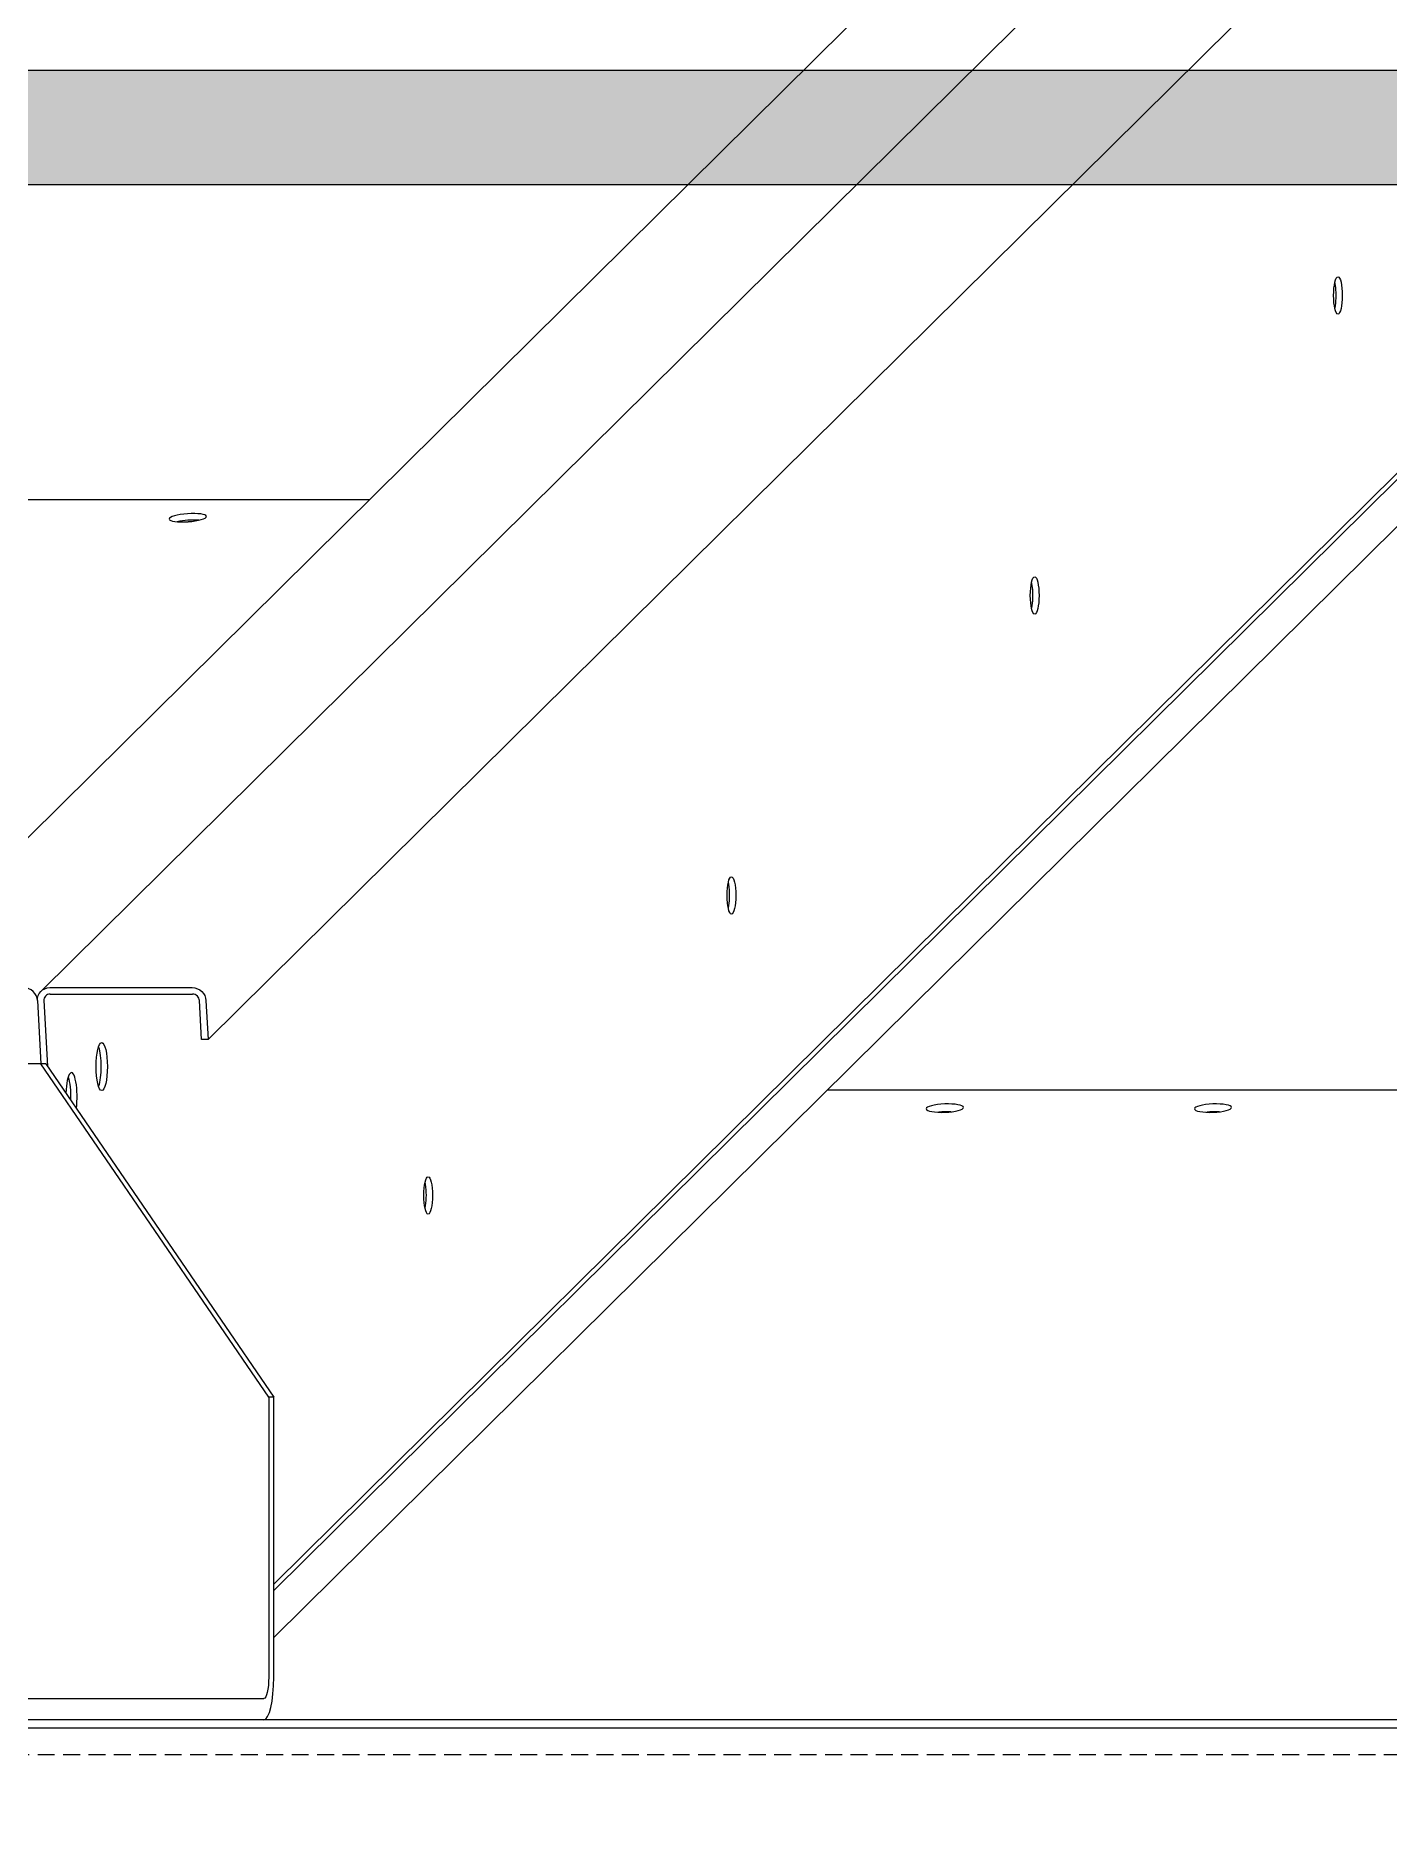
# Model space of a CAD drawing. Header units: millimetres. Extents: x -272986 to 200319, y -34579 to 49604.
# Drawn here: x 6019 to 6527, y 13610 to 14279 of the extents above; entities that cross this region are included whole.
import ezdxf

# ---------------------------------------------------------------- set-up
doc = ezdxf.new("R2010")
doc.units = ezdxf.units.MM
doc.linetypes.add('HIDDEN', pattern=[9.524999999999999, 6.35, -3.175])
doc.layers.get('Defpoints').update_dxf_attribs({"color": 9})
for name, color, linetype in [('X 0515 M', 7, 'Continuous'), ('X 1515 M', 8, 'HIDDEN'), ('X 3001 D', 5, 'Continuous'), ('X 5001 H', 8, 'Continuous')]:
    doc.layers.add(name, color=color, linetype=linetype)
doc.layers.add('X 5999 H', color=7, linetype='Continuous', true_color=0xffffff)
doc.styles.add('BIT STD. 3.0', font='isocpeur.ttf', dxfattribs={"height": 2.5})
doc.dimstyles.new('BIT STD. 3.0', dxfattribs={"dimtxt": 3, "dimasz": 3, "dimexe": 1, "dimexo": 0.75, "dimgap": 1, "dimtad": 1, "dimdec": 0, "dimdsep": 46, "dimtxsty": 'BIT STD. 3.0', "dimcen": 0, "dimadec": 0, "dimazin": 0, "dimtfac": 1, "dimtdec": 0, "dimtmove": 0, "dimatfit": 3, "dimfxl": 1, "dimtfill": 1, "dimlwd": -1, "dimlwe": -1, "dimarcsym": 0})

# ---------------------------------------------------------------- blocks, each defined once
blk = doc.blocks.new('A$C79477E6E')
at = {"extrusion": (0, 1, 0)}
for p, q in [((-293.919907187581, 1805.919100458366), (-1840.662692455629, 276.2519309200543)), ((-1777.458647629774, 276.2519309200343), (-230.7158623617361, 1805.91910045835)), ((-168.0701046624381, 1787.748446359685), (-1714.812889930497, 258.0812768213491)), ((-215.3826401264632, 1512.443892103727), (-1690.187512246179, 53.92046090133772)), ((-216.6132534186727, 1508.822776385887), (-1690.187512246179, 51.51637284279786)), ((-1690.187512246175, 33.89784253390098), (-225.6318904483524, 1482.285172324277)), ((-1654.348764261842, 460.5090044944209), (-2131.973411883115, 460.5090044944209)), ((-1774.205360768963, 277.5686781169625), (-1720.725015147091, 277.5686781169625)), ((-1774.074076317138, 275.1327529549981), (-1720.593730695266, 275.1327529549981)), ((-1778.804641467297, 272.6968277930373), (-1777.52749835328, 249.0000000000018)), ((-1776.373716666305, 272.6968277930373), (-1775.052597263304, 248.1840393331076)), ((-1717.243814731475, 258.0812768212581), (-1718.031521442441, 272.6968277930373)), ((-1715.600596641449, 272.6968277930355), (-1714.812889930483, 258.0812768212581)), ((-1714.812889930483, 258.0812768212581), (-1717.243814731475, 258.0812768212581)), ((-1775.610209753107, 249), (-1787.201471867935, 249)), ((-1692.055075157023, 124), (-1777.477772663955, 249)), ((-1775.610209753107, 249), (-1690.187512246175, 124)), ((-601.6194070096863, 239.1393675876861), (-1482.654883948893, 239.1393675876861)), ((-1690.187512246175, 124), (-1692.055075157023, 124)), ((-1692.055075157023, 124), (-1692.055075157023, 19)), ((-1690.187512246175, 19), (-1690.187512246175, 124)), ((-1967.010413380925, 11), (-1693.92263806787, 11)), ((7883.500000002063, 3), (-7883.500000002063, 3)), ((-7883.500000002063, 0), (7883.500000002063, 0))]:
    blk.add_line(p, q, dxfattribs=at)
for centre, major_axis, ratio, start_param, end_param in [((-1291.087163442287, 537.1015829265016), (4.329869796038111e-15, 7.000000000000107), 0.2334453638559343, -1.117010721276357, 5.166174585903229), ((-1722.259610419194, 451.3245477021428), (-6.982253733321478, -0.4981293040196257), 0.2139411660812018, -2.188259565781628, -0.9533330878096502), ((-1404.818250594348, 424.6260557545775), (4.329869796038111e-15, 7.000000000000107), 0.2334453638559343, -1.117010721276364, 5.166174585903222), ((-1518.549337746412, 312.1505285826497), (4.329869796038111e-15, 7.000000000000107), 0.2334453638559343, -1.117010721276367, 5.166174585903219), ((-1783.666491069303, 272.6968277930355), (-3.515855764445332, 3.555103127001949), 0.9474481423330908, -2.323675345324377, -0.7528790185295033), ((-1773.942791865309, 272.6968277930373), (-1.757927882222205, 1.777551563500793), 0.9474481423330916, -0.7528790185296002, 0.8179173082655693), ((-1720.462446243433, 272.6968277930373), (-1.757927882222458, 1.777551563500702), 0.9474481423330917, -2.323675345324512, -0.7528790185294338), ((-1754.676285871163, 247.9705349283522), (-3.254490453542224e-16, 9.000000000000124), 0.2334453638559346, -4.712388980384688, 1.570796326794899), ((-1766.049394586367, 236.7229822111585), (-2.176037128265307e-13, 9.000000000000016), 0.2334453638559334, -2.081119909439151, 1.422770076292708), ((-1438.412254506864, 229.4677257630301), (-6.995439247252945, -0.2526454788482184), 0.222181533579936, -1.917917754698686, -1.22367489889104), ((-1337.843306800878, 229.4677257630301), (-6.995439247254438, -0.2526454788482738), 0.2221815335800012, -1.917917754698648, -1.223674898891073), ((-1632.280424898472, 199.6750014107238), (4.329869796038111e-15, 7.000000000000107), 0.2334453638559343, -1.117010721276367, 5.166174585903219), ((-1693.92263806787, 19), (8.270575531172917e-15, -16), 0.233445363855926, -1.509903313490213e-14, 1.570796326794879)]:
    blk.add_ellipse(centre, major_axis=major_axis, ratio=ratio, start_param=start_param, end_param=end_param)
at = {"extrusion": (0, 0, -1)}
for centre, major_axis, ratio, start_param, end_param in [((-1293.518088243272, 537.1015829265052), (-1.687538997430238e-13, -6.999999999994661), 0.2334453638559333, -2.302849654731259, -2.024581932314176), ((-1293.518088243283, 537.1015829264998), (1.697531004651864e-13, 6.999999999999215), 0.2334453638559356, 0.8387429988597415, 1.117010721276046), ((-1293.518088243276, 537.1015829265016), (-1.686428774405614e-13, -6.999999999999998), 0.2334453638559333, -2.024581932313801, -0.8387429988600896), ((-1293.518088243283, 537.1015829264998), (8.881784197001252e-16, 7.000000000000169), 0.2334453638559356, 1.117010721276426, 2.302849654729207), ((-1722.433394665935, 453.7604728641054), (-6.982253733321149, -0.498129304019447), 0.2139411660812018, -2.819722326923584, 3.463462980256002), ((-1722.224853569842, 450.8373626697485), (6.98225373332098, 0.498129304019435), 0.2139411660812018, -1.778922861750302, -1.362669791840553), ((-1407.24917539534, 424.626055754572), (-1.69864122767649e-13, -7.000000000007406), 0.2334453638559333, -2.302849654730853, -2.024581932314382), ((-1407.249175395347, 424.626055754572), (1.699751450701115e-13, 7.000000000007182), 0.2334453638559356, 0.8387429988597885, 1.117010721275909), ((-1407.249175395336, 424.6260557545775), (-1.684208328356362e-13, -6.999999999999987), 0.2334453638559333, -2.024581932313801, -0.8387429988599577), ((-1407.249175395347, 424.6260557545756), (4.440892098500626e-16, 6.999999999999946), 0.2334453638559357, 1.117010721276403, 2.302849654729807), ((-1520.9802625474, 312.1505285826443), (-1.69864122767649e-13, -7.000000000009404), 0.2334453638559333, -2.302849654731168, -2.02458193231445), ((-1520.980262547408, 312.1505285826515), (1.698641227676491e-13, 6.999999999998693), 0.2334453638559356, 0.838742998859157, 1.117010721276065), ((-1520.9802625474, 312.1505285826497), (-1.687538997430238e-13, -7.000000000000585), 0.2334453638559333, -2.024581932313719, -0.8387429988595569), ((-1520.980262547408, 312.1505285826497), (4.440892098500626e-16, 6.999999999999592), 0.2334453638559356, 1.117010721276364, 2.30284965473037), ((-1773.942791865309, 272.6968277930355), (-3.51585576444521, 3.555103127002392), 0.9474481423330917, -0.8179173082654074, 0.7528790185293754), ((-1720.462446243437, 272.6968277930355), (3.515855764444937, -3.555103127002822), 0.9474481423330918, -2.388713635060379, -0.8179173082656412), ((-1757.107210672162, 247.9705349283522), (-2.173816682216057e-13, -9.000000000000083), 0.2334453638559356, -2.524687127530033, -0.6169055260622105), ((-1768.480319387356, 236.7229822111603), (-2.174926905240682e-13, -8.999999999999595), 0.2334453638559333, -2.524687127531603, -1.436720697829733), ((-1438.517824800405, 232.3908359573852), (-6.99543924725371, -0.2526454788482195), 0.2221815335799557, -2.980451449554964, 3.302733857624622), ((-1438.41225449495, 229.4677257630137), (6.995439247253847, 0.252645478845351), 0.2221815335800225, -1.917917755183074, -1.223674900215246), ((-1337.948877094419, 232.3908359573852), (-6.99543924725371, -0.2526454788482195), 0.2221815335799557, -2.980451449554964, 3.302733857624622), ((-1337.843306788938, 229.4677257630137), (6.995439247253808, 0.2526454788453498), 0.2221815335800227, -1.917917755184325, -1.223674900218424), ((-1634.711349699461, 199.6750014107256), (-1.694200335577989e-13, -6.999999999999216), 0.2334453638559333, -2.302849654731218, -2.024581932314058), ((-1634.711349699468, 199.6750014107183), (1.694200335577989e-13, 7.000000000009246), 0.2334453638559356, 0.838742998858903, 1.117010721275877), ((-1634.711349699461, 199.675001410722), (-1.687538997430239e-13, -6.999999999999645), 0.2334453638559333, -2.024581932313842, -0.838742998859535), ((-1634.711349699468, 199.6750014107238), (2.220446049250313e-16, 6.999999999999794), 0.2334453638559356, 1.117010721276353, 2.30284965473105), ((-1693.92263806787, 19), (4.169561207425691e-15, -8), 0.2334453638559261, -1.570796326794897, 4.440892098500626e-16)]:
    blk.add_ellipse(centre, major_axis=major_axis, ratio=ratio, start_param=start_param, end_param=end_param, dxfattribs=at)
blk = doc.blocks.new('*D706')
at = {"layer": 'Defpoints', "color": 0, "transparency": 16777216}
for p in [(15596.99999999999, 17732.44809638601), (-1.091393642127514e-10, 13630), (15596.99999999999, 13630)]:
    blk.add_point(p, dxfattribs=at)
at = {"layer": 'X 3001 D', "color": 0, "transparency": 16777216}
for p, q in [((-1.091366087574533e-10, 13675), (-1.088844877758586e-10, 17792.44809638601)), ((15596.99999999999, 13675), (15596.99999999999, 17792.44809638601)), ((179.9999999998911, 17732.44809638601), (15416.99999999999, 17732.44809638601))]:
    blk.add_line(p, q, dxfattribs=at)
for points in [[(179.9999999998911, 17762.44809638601), (179.9999999998911, 17702.44809638601), (-1.08888161716256e-10, 17732.44809638601)], [(15416.99999999999, 17762.44809638601), (15416.99999999999, 17702.44809638601), (15596.99999999999, 17732.44809638601)]]:
    blk.add_solid(points, dxfattribs=at)
at = {"layer": 'X 3001 D', "color": 0, "transparency": 16777216, "insert": (7798.499999999942, 17882.44809638601), "char_height": 150, "attachment_point": 5, "style": 'BIT STD. 3.0', "bg_fill": 3, "box_fill_scale": 1.1, "bg_fill_color": 256, "bg_fill_true_color": 13158600, "bg_fill_transparency": 0}
blk.add_mtext('INTERNAL TANK DIAMETER - %%C15597mm (20 PLATES ROUND)', dxfattribs=at)
blk = doc.blocks.new('*U756')
at = {"layer": 'X 0515 M'}
blk.add_line((0, 55), (15597.00000000012, 55), dxfattribs=at)
at = {"layer": 'X 1515 M'}
blk.add_line((0, 45), (15597.00000000012, 45), dxfattribs=at)
blk = doc.blocks.new('*D688')
at = {"layer": 'Defpoints', "color": 0, "transparency": 16777216}
for p in [(8011.633869806683, 13259), (11215.46061634927, 13258.5), (390.3356475708861, 0.5)]:
    blk.add_point(p, dxfattribs=at)
at = {"layer": 'X 3001 D', "color": 0, "transparency": 16777216}
for p, q in [((8056.633869806683, 13259), (10495.46061634927, 13259)), ((10495.46061634927, 13259), (10855.46061634927, 13258.5)), ((10855.46061634927, 13258.5), (14586.75666000548, 13258.5))]:
    blk.add_line(p, q, dxfattribs=at)
at = {"layer": 'X 3001 D', "color": 0, "transparency": 16777216, "insert": (12931.10863817737, 13408.5), "char_height": 150, "attachment_point": 5, "style": 'BIT STD. 3.0', "bg_fill": 3, "box_fill_scale": 1.1, "bg_fill_color": 256, "bg_fill_true_color": 13158600, "bg_fill_transparency": 0}
blk.add_mtext('{\\fArial|b0|i0|c0|p34;▼}13.259m - {\\C7;N01, N02, N03, N05, N07}', dxfattribs=at)

msp = doc.modelspace()

# ---------------------------------------------------------------- hatches: boundary and pattern name
at = {"layer": 'X 5999 H', "true_color": 0xc7c8ca}
h = msp.add_hatch(color=9, dxfattribs=at)
h.dxf.hatch_style = 1
edge = h.paths.add_edge_path()
edge.add_line((129.7083314060146, 14266.62214799581), (15668.49627921, 14266.62214799581))
edge.add_arc((15668.49627921, 14245.12214799581), 21.5, -90, 90, ccw=False)
edge.add_line((15668.49627921, 14223.62214799581), (129.7083314060146, 14223.62214799581))
edge.add_arc((129.7083314060146, 14245.12214799581), 21.5, 90, 270, ccw=False)

# ---------------------------------------------------------------- linework, layer by layer
msp.add_lwpolyline([(129.7083314060146, 14266.62214799581), (15668.49627921, 14266.62214799581, -0.9999999999999999), (15668.49627921, 14223.62214799581), (129.7083314060146, 14223.62214799581, -0.9999999999999999)], format="xyb", close=True)

# ---------------------------------------------------------------- block references
at = {"layer": 'X 5001 H', "color": 252}
msp.add_blockref('A$C79477E6E', (7798.499999999898, 13645), dxfattribs=at)

# ---------------------------------------------------------------- next in the draw order: dimensions: what is measured, and where the dimension line sits
at = {"layer": 'X 3001 D'}
dim = msp.add_linear_dim(base=(15596.99999999999, 17732.44809638601), p1=(-1.091393642127514e-10, 13630), p2=(15596.99999999999, 13630), text='INTERNAL TANK DIAMETER - %%C<>mm (20 PLATES ROUND)', dimstyle='BIT STD. 3.0', dxfattribs=at)
dim.commit()
dim.dimension.update_dxf_attribs({"geometry": '*D706', "text_midpoint": (7798.499999999942, 17882.44809638601)})

# ---------------------------------------------------------------- next in the draw order: block references
msp.add_blockref('*U756', (-1.164153218269348e-10, 13590))

# ---------------------------------------------------------------- next in the draw order: dimensions: what is measured, and where the dimension line sits
dim = msp.add_ordinate_dim(feature_location=(8011.633869806683, 13259), offset=(3203.826746542587, -0.5), dtype=0, origin=(390.3356475708861, 0.5), text='{\\fArial|b0|i0|c0|p34;▼}<> - {\\C7;N01, N02, N03, N05, N07}', dimstyle='BIT STD. 3.0', override={"dimdec": 3, "dimlfac": 0.001, "dimzin": 0, "dimpost": 'm'}, dxfattribs=at)
dim.commit()
dim.dimension.update_dxf_attribs({"geometry": '*D688', "text_midpoint": (12931.10863817737, 13408.5)})

doc.saveas('drawing.dxf')
